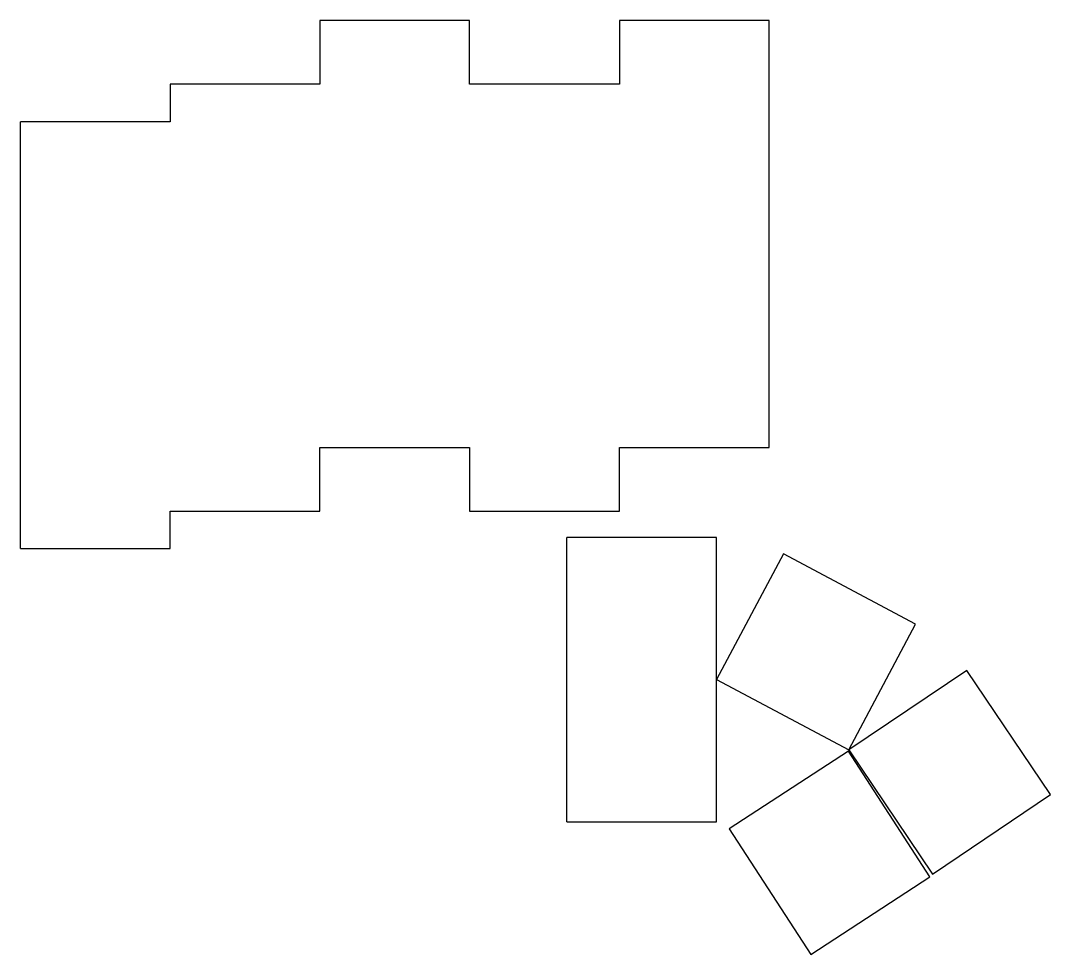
# Model space of a CAD drawing. Header units: millimetres. Extents: x 90 to 228, y -264 to -139.
import ezdxf

# ---------------------------------------------------------------- set-up
doc = ezdxf.new("R2010")
doc.units = ezdxf.units.MM

msp = doc.modelspace()

# ---------------------------------------------------------------- linework, layer by layer
for p, q in [((150, -139), (130, -139)), ((130, -139), (130, -147.5)), ((150, -147.5), (150, -139)), ((190, -139), (170, -139)), ((170, -139), (170, -147.5)), ((190, -196), (190, -139)), ((130, -147.5), (110, -147.5)), ((110, -147.5), (110, -152.5)), ((170, -147.5), (150, -147.5)), ((90, -209.5), (90, -152.5)), ((110, -152.5), (90, -152.5)), ((130, -204.5), (130, -196)), ((130, -196), (150, -196)), ((150, -196), (150, -204.5)), ((170, -204.5), (170, -196)), ((170, -196), (190, -196)), ((110, -209.5), (110, -204.5)), ((110, -204.5), (130, -204.5)), ((150, -204.5), (170, -204.5)), ((183, -208), (163, -208)), ((163, -246), (163, -208)), ((183, -246), (183, -208)), ((90, -209.5), (110, -209.5)), ((191.92, -210.22), (183, -227)), ((209.58, -219.61), (191.92, -210.22)), ((200.66, -236.39), (209.58, -219.61)), ((183, -227), (200.66, -236.39)), ((216.41, -225.76), (200.66, -236.39)), ((227.59, -242.35), (216.41, -225.76)), ((200.61, -236.56), (184.68, -246.91)), ((211.5, -253.34), (200.61, -236.56)), ((200.66, -236.39), (211.84, -252.97)), ((211.84, -252.97), (227.59, -242.35)), ((163, -246), (183, -246)), ((184.68, -246.91), (195.57, -263.68)), ((195.57, -263.68), (211.5, -253.34))]:
    msp.add_line(p, q)

doc.saveas('drawing.dxf')
